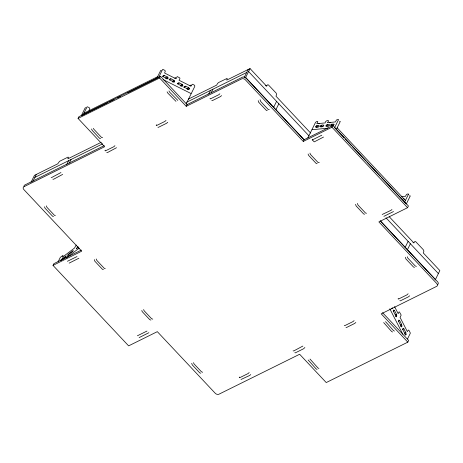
<?xml version="1.0" encoding="UTF-8"?>
<svg xmlns="http://www.w3.org/2000/svg" width="463" height="463" viewBox="0 0 463 463"><rect width="100%" height="100%" fill="white"/><g stroke="black" fill="none" stroke-linecap="round" stroke-linejoin="round"><path stroke-width="0.69" d="M94.371 259.621L94.805 261.167L102.531 269.391L103.405 269.605M191.705 363.328L192.284 364.925L199.831 372.952L200.797 373.184M258.204 100.645L258.638 102.19L266.364 110.414L267.244 110.628M260.067 99.724L260.686 101.472L268.227 109.494L269.258 109.609M355.543 204.351L356.116 205.948L363.663 213.975L364.63 214.207M357.401 203.425L357.98 205.022L365.527 213.049L366.493 213.281M396.484 314.336L396.473 314.493A2.506 1.58 63.6 0 0 396.49 314.967L396.588 315.43A2.367 1.493 63.6 0 0 396.756 315.864L396.322 316.866L393.255 310.928L393.724 309.95L394.198 310.494A0.677 0.428 63.6 0 0 394.488 310.488L396.484 314.336L395.246 314.95M401.67 324.494L399.696 320.599A0.677 0.428 63.6 0 1 399.384 320.61L398.909 320.072L398.44 321.05L401.49 327.005L401.942 325.981A2.367 1.493 63.6 0 1 401.774 325.553L401.676 325.084A2.506 1.58 63.6 0 1 401.658 324.615L400.431 325.067M405.848 332.602L405.831 332.758A2.506 1.58 63.6 0 0 405.848 333.233L405.947 333.696A2.367 1.493 63.6 0 0 406.115 334.13L405.663 335.148L402.613 329.193L403.082 328.215L403.557 328.759A0.677 0.428 63.6 0 0 403.852 328.753L405.848 332.602L404.604 333.215M405.49 257.231L405.831 258.858L413.563 267.082L414.53 267.313M312.189 139.658L314.209 141.886L323.515 137.06M210.098 98.405L210.127 98.862L210.503 98.833L218.837 94.701L219.861 93.798M169.4 79.798L169.927 78.855A2.367 1.493 63.6 0 0 170.257 78.953L170.587 78.947A2.506 1.58 63.6 0 0 170.899 78.826L174.111 80.342A0.677 0.428 63.6 0 0 174.198 80.753L174.696 81.245L174.227 82.183L169.221 79.723M184.141 87.183L184.662 86.24A2.367 1.493 63.6 0 0 184.997 86.332L185.327 86.332A2.506 1.58 63.6 0 0 185.64 86.205L188.846 87.727A0.677 0.428 63.6 0 0 188.939 88.138L189.436 88.63L188.962 89.567L183.961 87.102M392.601 307.756L392.132 308.74L391.86 308.213M168.121 77.952L167.635 78.913L162.831 76.505L163.317 75.544A2.367 1.493 63.6 0 0 163.682 75.66L164.018 75.654A2.506 1.58 63.6 0 0 164.324 75.533L167.537 77.02A0.677 0.428 63.6 0 0 167.623 77.46L168.121 77.952L166.258 78.878M182.862 85.337L182.393 86.274L177.566 83.89L178.093 82.946A2.367 1.493 63.6 0 0 178.423 83.039L178.753 83.039A2.506 1.58 63.6 0 0 179.065 82.918L182.277 84.405A0.677 0.428 63.6 0 0 182.364 84.845L182.862 85.337L180.998 86.257M105.147 150.191L105.043 150.793L105.518 150.828L113.857 146.702L114.94 145.677M156.262 125.074L156.43 124.715M239.394 377.044L239.284 377.646L239.765 377.681L248.099 373.548L249.187 372.53M398.249 298.432L398.151 298.982L398.585 299.011L406.919 294.885L408.117 293.75M319.429 123.783L319.458 123.714A1.094 0.37 -43.2 0 0 319.308 123.337L318.775 123.389M329.922 122.88L330.119 122.33L329.407 122.359M404.002 199.293L404.17 198.934A2.367 0.799 -43.2 0 1 403.967 198.899L403.852 198.777A2.506 0.845 -43.2 0 1 403.817 198.569L403.07 198.552M31.015 182.306L34.447 175.361L57.759 163.815L59.513 161.356L67.864 157.189L68.518 157.229L67.824 158.832L101.299 142.251M32.879 181.386L36.311 174.441M382.56 312.658L408.655 340.438L407.81 342.151L326.23 382.56L299.636 354.259L218.733 394.308A2.865 2.002 26.3 0 1 215.422 393.463L157.322 331.653L128.627 345.867L53.019 265.392L81.714 251.177L23.648 189.35A2.865 2.002 26.3 0 1 23.775 186.809L104.644 146.719L78.056 118.418L78.901 116.705L160.482 76.297L187.075 104.597L186.224 106.311L159.631 78.01L160.482 76.297M83.103 114.899L86.951 107.103A1.024 0.642 63.6 0 1 87.6 106.889L89.151 107.671A1.001 0.631 63.6 0 1 89.608 108.192A1.024 0.648 63.6 0 1 89.764 108.631L89.075 110.449L89.556 110.692M66.805 164.319L68.599 160.696M69.236 163.115L71.03 159.492M53.019 265.392L53.87 263.678L81.285 250.095M58.072 261.879L60.063 257.845A1.024 0.341 -43.2 0 1 60.734 257.063L62.389 255.813A1.001 0.336 -43.2 0 1 62.748 255.622A1.024 0.347 -43.2 0 1 63.055 255.64L62.378 257.237L74.578 248L75.672 245.847L76.586 245.066M158.618 77.495L162.472 69.699A1.024 0.642 63.6 0 1 163.115 69.485L164.666 70.266A1.001 0.631 63.6 0 1 165.002 70.579A1.024 0.648 63.6 0 1 165.279 71.227L164.591 73.044L176.05 78.785L177.08 76.783A0.596 0.376 63.6 0 1 177.462 76.667L179.737 77.934A0.677 0.428 63.6 0 1 179.876 78.664L179.059 80.261L190.959 86.245L192.076 84.503A1.094 0.689 63.6 0 1 192.787 84.347L194.402 85.192A0.845 0.532 63.6 0 1 194.761 85.736L194.738 86.523L186.167 103.862M208.726 94.018L210.52 90.395M211.157 92.814L212.951 89.191M244.123 77.697L248.18 69.496M245.361 78.039L250.043 68.57L266.642 86.24L267.406 84.868L268.349 84.845L276.087 93.022L276.677 94.377L275.971 96.171L310.604 133.031M273.592 107.399L276.579 101.356M275.85 109.8L278.836 103.758M303.271 141.435L304.122 139.716L332.816 125.508L331.965 127.221L303.271 141.435L245.176 79.624A2.865 2.002 26.3 0 0 241.865 78.779L186.224 106.311M307.797 138.026L315.5 122.463L316.426 121.642L317.583 121.503A1.094 0.37 -43.2 0 1 317.734 121.879L316.842 123.708L325.205 122.909C324.766 120.571 331.086 118.817 327.387 122.707L335.409 121.931L336.381 120.183A1.024 0.347 -43.2 0 1 336.919 119.743A1.001 0.336 -43.2 0 1 337.249 119.599L338.343 119.489A1.024 0.341 -43.2 0 1 338.43 119.894L334.575 127.69L344.217 137.951M336.3 129.524L340.155 121.734A1.024 0.341 -43.2 0 0 340.068 121.329L339.628 121.37M404.564 202.181L408.418 194.385M407.81 342.151L381.217 313.85L436.823 286.279A2.865 2.002 26.3 0 0 436.945 283.732L378.884 221.904L407.573 207.696L408.424 205.977L331.664 124.2C328.47 126.046 333.354 126.897 334.182 124.443A2.367 0.799 -43.2 0 1 333.979 124.408L333.858 124.287A2.506 0.845 -43.2 0 1 333.829 124.078L331.664 124.2M405.131 247.398L408.117 241.356M407.382 249.794L410.368 243.752M435.174 280.057L439.85 270.589L423.251 252.92L423.917 251.166L423.28 249.684L415.56 241.524L414.709 241.547L413.916 242.994L389.18 216.661M407.504 338.962L410.183 333.539A1.024 0.642 63.6 0 0 410.125 332.573L409.136 330.646A1.001 0.631 63.6 0 0 408.829 330.281A1.024 0.648 63.6 0 0 408.32 330.09L407.359 331.624L400.078 317.415L401.062 315.361A0.596 0.376 63.6 0 0 401.016 314.794L399.488 312.016A0.66 0.417 63.6 0 0 398.979 312.039L398.192 313.677L394.545 306.593M60.74 260.49L61.139 259.749A2.367 0.799 -43.2 0 0 61.492 259.448L61.839 259.095A2.506 0.845 -43.2 0 0 62.164 258.713L66.221 255.906L65.729 256.878L61.064 260.409M174.869 78.386L175.217 77.703A0.596 0.376 63.6 0 1 175.599 77.593L175.662 77.622M189.963 85.915L190.212 85.423A1.094 0.689 63.6 0 1 190.924 85.267L191.011 85.314M315.911 126.214C313.792 128.095 319.516 127.493 319.273 125.884A2.367 0.799 -43.2 0 1 319.065 125.849L318.949 125.733A2.506 0.845 -43.2 0 1 318.92 125.525C318.469 125.062 314.406 125.959 316.773 127.128M320.512 125.768C318.376 127.678 324.1 127.053 323.868 125.444A2.367 0.799 -43.2 0 1 323.666 125.404L323.55 125.288A2.506 0.845 -43.2 0 1 323.515 125.079C323.012 124.611 319.013 125.548 321.374 126.688M326.224 125.213C324.106 127.099 329.83 126.492 329.587 124.888A2.367 0.799 -43.2 0 1 329.378 124.854L329.262 124.732A2.506 0.845 -43.2 0 1 329.234 124.524C328.724 124.067 324.719 124.998 327.086 126.133M68.102 254.476L67.621 255.431L72.726 251.577L73.218 250.605L69.161 253.411A2.506 0.845 -43.2 0 1 68.837 253.799L68.489 254.146A2.367 0.799 -43.2 0 1 68.136 254.447L68.964 255.397M304.885 347.493L303.664 348.72L295.33 352.852L294.821 352.708M316.733 125.664L318.046 127.018M321.334 125.224L322.647 126.573M327.046 124.669L328.36 126.023M60.948 172.549L51.885 177.404L51.173 177.352M62.673 174.389L53.61 179.239L52.898 179.193M116.514 147.72L107.451 152.57L106.739 152.524M166.026 120.467L164.793 121.474L156.662 125.496L156.205 125.369M167.751 122.301L166.518 123.308L158.387 127.337L157.929 127.203M221.592 95.633L220.359 96.64L212.228 100.668L211.765 100.535M250.755 374.573L249.626 375.487L241.009 379.481M302.866 346.064L293.802 350.913L293.096 350.867M354.108 320.645L352.875 321.652L344.744 325.68L344.287 325.547M355.833 322.485L354.6 323.492L346.469 327.52L346.011 327.387M409.674 295.816L408.441 296.824L400.31 300.852L399.847 300.719M78.889 258.221L69.155 263.123M148.883 332.712L139.143 337.614M391.964 209.507L390.963 210.358L382.178 214.491M319.285 162.577L318.127 162.6L310.395 154.376L309.944 153.097M77.003 256.566L67.424 261.282M321.791 135.219L312.189 140M146.991 331.057L137.418 335.773M393.504 211.55L383.902 216.331M78.05 246.623L77.853 246.831A2.506 0.845 -43.2 0 1 77.529 247.219L77.182 247.566A2.367 0.799 -43.2 0 1 76.829 247.867L76.314 248.845L78.478 247.225M66.001 258.14L79.19 248.151M185.68 86.176L183.875 87.061M265.542 85.794L266.485 85.771M102.612 137.702L101.617 137.517L93.891 129.293L93.439 128.326M437.165 284.838L437.668 284.566A2.865 2.002 26.3 0 0 437.795 282.019L380.192 220.683M83.948 113.186L157.605 76.702M107.653 102.74L81.239 115.825L85.094 108.029A1.024 0.642 63.6 0 1 85.736 107.81L85.921 107.902M108.944 102.097L114.112 99.539M117.347 97.936L120.577 96.339M127.684 92.82L156.112 78.739M157.999 77.801L156.754 78.415L160.609 70.625A1.024 0.642 63.6 0 1 161.251 70.405L161.315 70.434M162.565 76.383L164.423 75.463M78.056 118.418L159.631 78.01M167.537 77.049L165.673 77.969A0.689 0.434 63.6 0 0 165.76 78.38L165.812 78.478M169.134 79.677L170.997 78.756M174.111 80.313L172.248 81.303A0.689 0.434 63.6 0 0 172.334 81.673M172.832 82.171L174.696 81.245M177.3 83.768L179.164 82.842M182.277 84.434L180.414 85.354A0.689 0.434 63.6 0 0 180.501 85.765L180.553 85.863M188.846 87.698L186.988 88.688A0.689 0.434 63.6 0 0 187.075 89.058L187.121 89.156M187.573 89.55L189.436 88.63M188.343 99.134L216.661 85.105L217.616 83.375L218.739 82.455L227.188 78.363L226.731 80.116L250.043 68.57M34.841 177.416L102.664 143.819M186.635 102.225L246.71 72.471M104.21 145.642L24.62 185.09A2.865 2.002 26.3 0 0 24.001 186.415M187.075 104.597L242.71 77.061A2.865 2.002 26.3 0 1 246.021 77.906L304.122 139.716M393.266 311.095L394.511 310.476M395.529 316.518L396.774 315.905M398.452 321.212L399.696 320.599M400.715 326.635L401.959 326.021M402.631 329.361L403.869 328.742M404.894 334.784L406.132 334.17M55.375 215.573L54.495 215.364L46.954 207.343L46.317 205.856M53.511 216.493L52.632 216.285L45.09 208.263L44.454 206.782M317.138 163.734L316.264 163.526L308.723 155.504L308.086 154.017M105.269 268.679L104.395 268.471L96.854 260.449L96.217 258.967M152.761 319.152L151.604 318.723L144.062 310.696L143.657 309.533M150.897 320.072L149.74 319.644L142.205 311.616L141.794 310.459M412.996 242.375L413.517 242.363M416.393 266.393L415.23 265.959L407.695 257.932L407.29 256.774M202.661 372.258L201.503 371.83L193.962 363.802L193.557 362.645M100.61 138.703L99.753 138.443L92.212 130.421L91.547 128.992M330.825 124.767L331.687 125.687M409.437 195.878L410.056 195.82A1.024 0.341 -43.2 0 1 410.143 196.225L406.294 204.015L381.315 177.433M401.45 196.804L405.397 196.422L406.369 194.674A1.024 0.347 -43.2 0 1 407.249 194.084L408.331 193.98A1.024 0.341 -43.2 0 1 408.418 194.385M312.062 129.721L327.827 128.21M177.827 100.407L169.591 92.091L168.954 90.922M175.963 101.333L167.733 93.017L167.091 91.842M394.424 331.08L393.469 330.559L385.523 321.652M392.56 332.006L391.605 331.479L383.659 322.578M318.909 368.484L317.954 367.963L310.007 359.056M317.045 369.41L316.09 368.884L308.144 359.983M163.017 79.538L190.982 93.514M337.151 127.811L405.414 200.462M345.207 139.004L351.637 145.845M352.627 146.898L365.984 161.112M366.974 162.166L380.326 176.38M331.965 127.221L407.573 207.696M248.573 71.545L308.873 135.728M385.986 217.801L438.38 273.564M245.587 77.587L303.913 139.67M380.528 221.21L435.394 279.606M62.268 258.574L63.13 259.494M389.805 308.792L402.81 334.205"/></g></svg>
